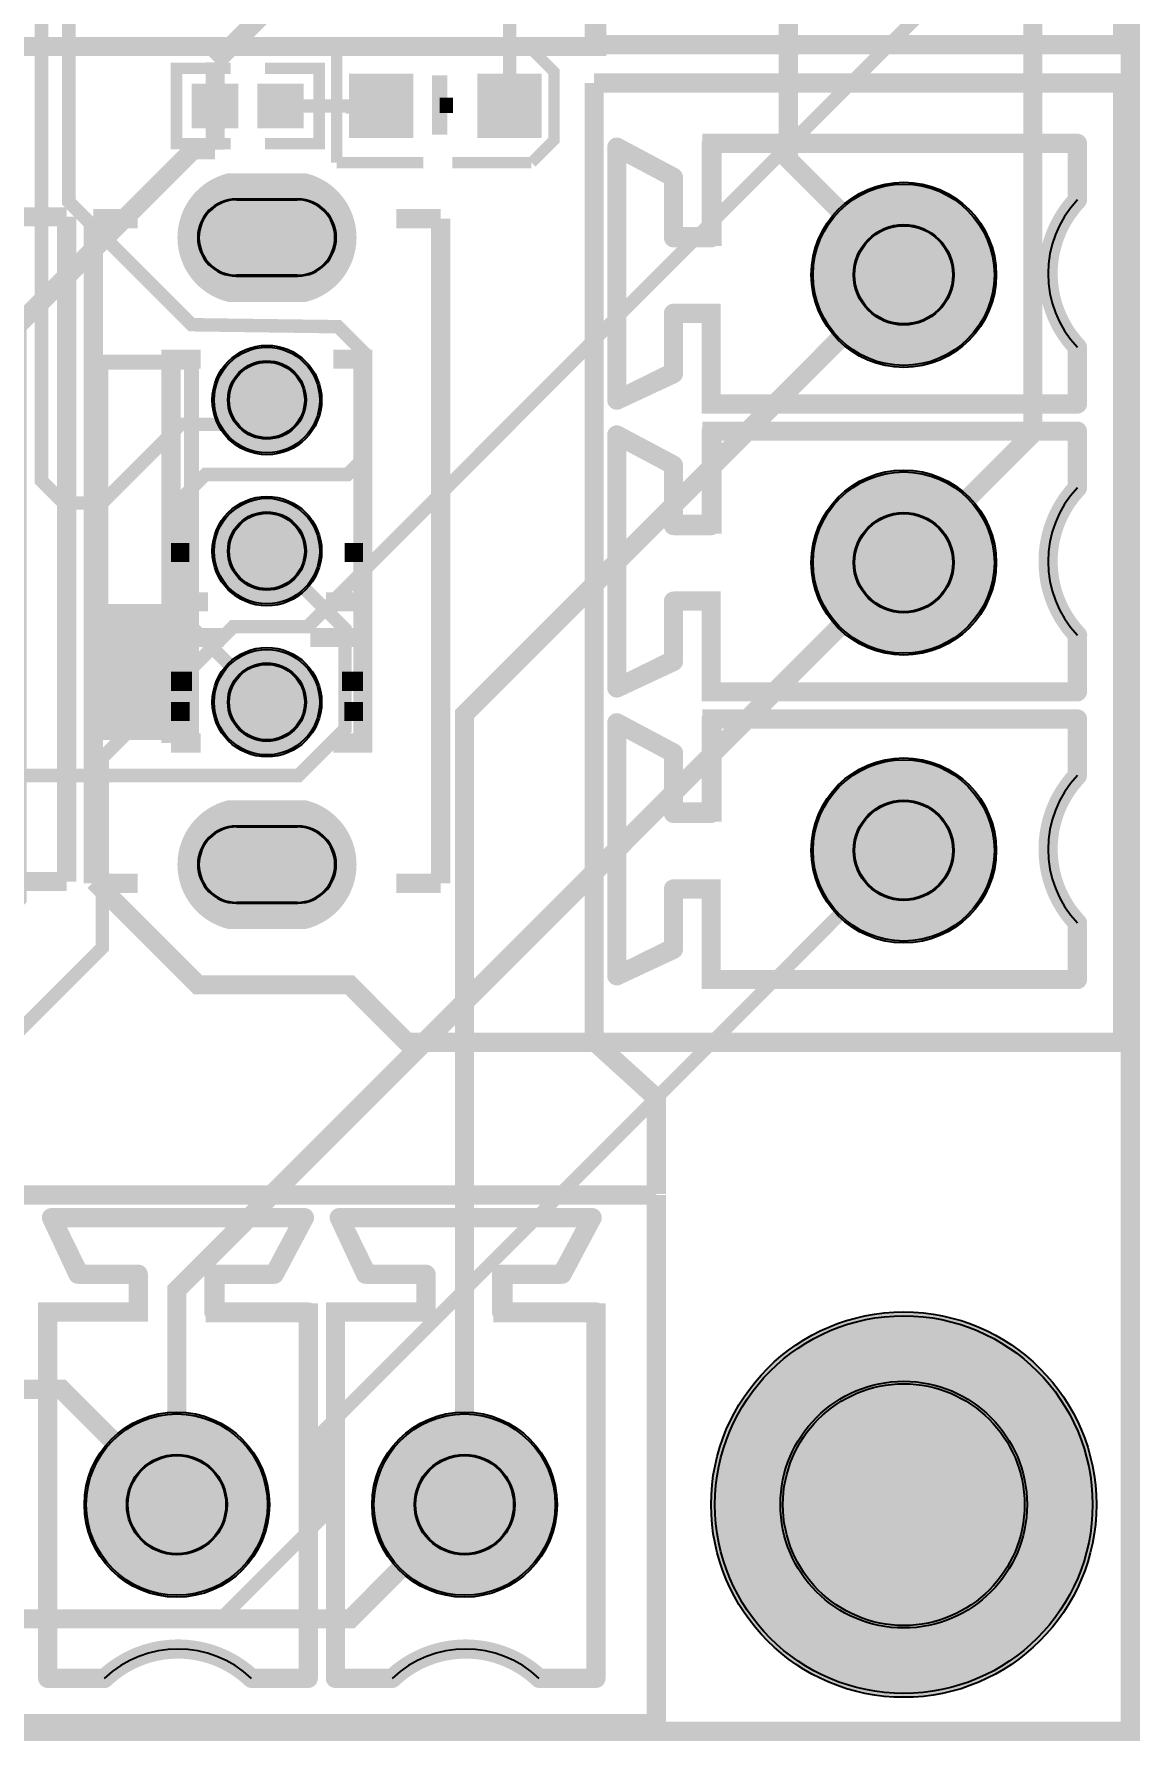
# Model space of a CAD drawing. Header units: millimetres. Extents: x -4 to 157, y 41 to 137.
# Drawn here: x 142.03 to 156.67, y 41.42 to 64.02 of the extents above; entities that cross this region are included whole.
import ezdxf

# ---------------------------------------------------------------- set-up
doc = ezdxf.new("R2010")
doc.units = ezdxf.units.MM
for name, color, linetype, true_color in [('BoardOutLine', 7, 'Continuous', 0xff00ff), ('BottomLayer', 7, 'Continuous', 0x0000ff), ('BottomSolderMaskLayer', 7, 'Continuous', 0xaa00ff), ('Document', 7, 'Continuous', 0xffffff), ('Multi-Layer', 7, 'Continuous', 0xc0c0c0), ('TopLayer', 7, 'Continuous', 0xff0000), ('TopPasteMaskLayer', 7, 'Continuous', 0x808080), ('TopSilkLayer', 7, 'Continuous', 0xffcc00), ('TopSolderMaskLayer', 7, 'Continuous', 0x800080)]:
    doc.layers.add(name, color=color, linetype=linetype, true_color=true_color)

msp = doc.modelspace()

# ---------------------------------------------------------------- hatches: boundary and pattern name
at = {"layer": 'BottomSolderMaskLayer'}
for points in [[(144.593, 60.475, -0.785398), (144.593, 62.177), (145.628, 62.177, -0.785398), (145.628, 60.475)], [(152.318, 60.833, 1), (154.769, 60.833, 1)], [(144.386, 59.175, 1), (145.834, 59.175, 1)], [(152.318, 57.023, 1), (154.769, 57.023, 1)], [(144.386, 57.175, 1), (145.834, 57.175, 1)], [(144.386, 55.175, 1), (145.834, 55.175, 1)], [(152.318, 53.213, 1), (154.769, 53.213, 1)], [(144.593, 52.174, -0.785398), (144.593, 53.876), (145.628, 53.876, -0.785398), (145.628, 52.174)], [(150.993, 44.552, 1), (156.094, 44.552, 1)], [(142.691, 44.552, 1), (145.142, 44.552, 1)], [(146.501, 44.552, 1), (148.952, 44.552, 1)]]:
    msp.add_hatch(color=256, dxfattribs=at).paths.add_polyline_path(points)
at = {"layer": 'Document'}
for points in [[(146.537, 63.343), (146.537, 62.683), (146.385, 62.683), (146.385, 63.343)], [(146.812, 62.967), (146.152, 62.967), (146.152, 63.119), (146.812, 63.119)], [(148.666, 63.019), (148.006, 63.019), (148.006, 63.171), (148.666, 63.171)], [(149.803, 62.635), (150.553, 62.235), (150.568, 62.226), (150.581, 62.215), (150.592, 62.203), (150.602, 62.188), (150.61, 62.173), (150.616, 62.157), (150.619, 62.14), (150.62, 62.123), (150.62, 61.45), (150.866, 61.45), (150.866, 62.573), (150.867, 62.59), (150.871, 62.606), (150.876, 62.622), (150.883, 62.637), (150.893, 62.65), (150.903, 62.663), (150.916, 62.674), (150.93, 62.683), (150.945, 62.69), (150.96, 62.696), (150.977, 62.699), (150.993, 62.7), (155.843, 62.7), (155.86, 62.699), (155.876, 62.696), (155.892, 62.69), (155.907, 62.683), (155.921, 62.674), (155.933, 62.663), (155.944, 62.65), (155.953, 62.637), (155.961, 62.622), (155.966, 62.606), (155.969, 62.59), (155.97, 62.573), (155.97, 61.823), (155.969, 61.807), (155.966, 61.79), (155.961, 61.775), (155.953, 61.76), (155.944, 61.746), (155.933, 61.733), (155.921, 61.722), (155.907, 61.713), (155.892, 61.706), (155.876, 61.7), (155.86, 61.697), (155.843, 61.696), (155.827, 61.697), (155.81, 61.7), (155.795, 61.706), (155.78, 61.713), (155.766, 61.722), (155.754, 61.733), (155.743, 61.746), (155.733, 61.76), (155.726, 61.775), (155.721, 61.79), (155.717, 61.807), (155.716, 61.823), (155.716, 62.446), (151.12, 62.446), (151.12, 61.323), (151.119, 61.307), (151.116, 61.29), (151.111, 61.275), (151.103, 61.26), (151.094, 61.246), (151.083, 61.233), (151.071, 61.222), (151.057, 61.213), (151.042, 61.206), (151.026, 61.2), (151.01, 61.197), (150.993, 61.196), (150.493, 61.196), (150.477, 61.197), (150.46, 61.2), (150.445, 61.206), (150.43, 61.213), (150.416, 61.222), (150.403, 61.233), (150.393, 61.246), (150.383, 61.26), (150.376, 61.275), (150.371, 61.29), (150.367, 61.307), (150.366, 61.323), (150.366, 62.047), (149.684, 62.411), (149.669, 62.42), (149.657, 62.43), (149.645, 62.442), (149.636, 62.456), (149.628, 62.471), (149.622, 62.486), (149.618, 62.502), (149.616, 62.519), (149.617, 62.535), (149.62, 62.552), (149.624, 62.568), (149.631, 62.583), (149.64, 62.597), (149.651, 62.61), (149.663, 62.621), (149.676, 62.631), (149.691, 62.639), (149.706, 62.645), (149.723, 62.648), (149.739, 62.65), (149.756, 62.65), (149.772, 62.647), (149.788, 62.642), (149.803, 62.635)], [(149.87, 62.523), (149.87, 59.373), (150.366, 59.604), (150.366, 60.323), (150.367, 60.34), (150.371, 60.356), (150.376, 60.372), (150.383, 60.387), (150.393, 60.4), (150.403, 60.413), (150.416, 60.424), (150.43, 60.433), (150.445, 60.44), (150.46, 60.446), (150.477, 60.449), (150.493, 60.45), (150.993, 60.45), (151.01, 60.449), (151.026, 60.446), (151.042, 60.44), (151.057, 60.433), (151.071, 60.424), (151.083, 60.413), (151.094, 60.4), (151.103, 60.387), (151.111, 60.372), (151.116, 60.356), (151.119, 60.34), (151.12, 60.323), (151.12, 59.25), (155.716, 59.25), (155.716, 59.873), (155.717, 59.89), (155.721, 59.906), (155.726, 59.922), (155.733, 59.937), (155.743, 59.95), (155.754, 59.963), (155.766, 59.974), (155.78, 59.983), (155.795, 59.99), (155.81, 59.996), (155.827, 59.999), (155.843, 60), (155.86, 59.999), (155.876, 59.996), (155.892, 59.99), (155.907, 59.983), (155.921, 59.974), (155.933, 59.963), (155.944, 59.95), (155.953, 59.937), (155.961, 59.922), (155.966, 59.906), (155.969, 59.89), (155.97, 59.873), (155.97, 59.123), (155.969, 59.107), (155.966, 59.09), (155.961, 59.075), (155.953, 59.06), (155.944, 59.046), (155.933, 59.033), (155.921, 59.022), (155.907, 59.013), (155.892, 59.006), (155.876, 59), (155.86, 58.997), (155.843, 58.996), (150.993, 58.996), (150.977, 58.997), (150.96, 59), (150.945, 59.006), (150.93, 59.013), (150.916, 59.022), (150.903, 59.033), (150.893, 59.046), (150.883, 59.06), (150.876, 59.075), (150.871, 59.09), (150.867, 59.107), (150.866, 59.123), (150.866, 60.196), (150.62, 60.196), (150.62, 59.523), (150.619, 59.505), (150.615, 59.488), (150.609, 59.471), (150.6, 59.455), (150.59, 59.44), (150.577, 59.428), (150.563, 59.417), (150.547, 59.408), (149.797, 59.058), (149.781, 59.052), (149.765, 59.048), (149.748, 59.046), (149.731, 59.047), (149.714, 59.05), (149.698, 59.055), (149.682, 59.062), (149.668, 59.071), (149.655, 59.082), (149.644, 59.094), (149.634, 59.108), (149.626, 59.123), (149.621, 59.14), (149.617, 59.156), (149.616, 59.173), (149.616, 62.523), (149.617, 62.54), (149.621, 62.556), (149.626, 62.572), (149.633, 62.587), (149.643, 62.6), (149.654, 62.613), (149.666, 62.624), (149.68, 62.633), (149.695, 62.64), (149.71, 62.646), (149.727, 62.649), (149.743, 62.65), (149.76, 62.649), (149.776, 62.646), (149.792, 62.64), (149.807, 62.633), (149.821, 62.624), (149.833, 62.613), (149.844, 62.6), (149.853, 62.587), (149.861, 62.572), (149.866, 62.556), (149.869, 62.54), (149.87, 62.523)], [(155.935, 61.736), (155.901, 61.698), (155.868, 61.658), (155.836, 61.617), (155.806, 61.575), (155.778, 61.532), (155.752, 61.488), (155.727, 61.443), (155.704, 61.397), (155.683, 61.349), (155.664, 61.302), (155.647, 61.253), (155.632, 61.204), (155.619, 61.154), (155.607, 61.104), (155.598, 61.053), (155.591, 61.002), (155.586, 60.951), (155.583, 60.899), (155.582, 60.848), (155.583, 60.796), (155.586, 60.745), (155.591, 60.694), (155.599, 60.643), (155.608, 60.592), (155.619, 60.542), (155.632, 60.492), (155.648, 60.443), (155.665, 60.394), (155.684, 60.346), (155.705, 60.299), (155.728, 60.253), (155.753, 60.208), (155.779, 60.164), (155.807, 60.12), (155.837, 60.079), (155.869, 60.038), (155.902, 59.998), (155.937, 59.96), (155.947, 59.948), (155.956, 59.934), (155.963, 59.918), (155.968, 59.903), (155.971, 59.886), (155.971, 59.87), (155.97, 59.853), (155.966, 59.837), (155.961, 59.821), (155.953, 59.807), (155.943, 59.793), (155.932, 59.781), (155.919, 59.77), (155.905, 59.761), (155.89, 59.754), (155.874, 59.749), (155.858, 59.747), (155.841, 59.746), (155.825, 59.747), (155.808, 59.751), (155.793, 59.757), (155.778, 59.765), (155.765, 59.774), (155.752, 59.785), (155.714, 59.828), (155.677, 59.871), (155.641, 59.916), (155.608, 59.962), (155.576, 60.01), (155.546, 60.058), (155.517, 60.108), (155.491, 60.158), (155.466, 60.21), (155.444, 60.263), (155.423, 60.316), (155.404, 60.37), (155.387, 60.424), (155.373, 60.48), (155.36, 60.535), (155.35, 60.592), (155.341, 60.648), (155.335, 60.705), (155.33, 60.762), (155.328, 60.819), (155.328, 60.876), (155.33, 60.933), (155.335, 60.99), (155.341, 61.047), (155.349, 61.104), (155.36, 61.16), (155.372, 61.216), (155.387, 61.271), (155.403, 61.325), (155.422, 61.38), (155.443, 61.433), (155.465, 61.485), (155.49, 61.537), (155.516, 61.588), (155.545, 61.637), (155.575, 61.686), (155.607, 61.733), (155.64, 61.78), (155.675, 61.824), (155.712, 61.868), (155.751, 61.91), (155.763, 61.922), (155.777, 61.931), (155.791, 61.939), (155.807, 61.945), (155.823, 61.948), (155.84, 61.95), (155.856, 61.949), (155.873, 61.947), (155.889, 61.942), (155.904, 61.935), (155.918, 61.926), (155.93, 61.915), (155.942, 61.903), (155.951, 61.889), (155.959, 61.875), (155.965, 61.859), (155.969, 61.843), (155.97, 61.826), (155.969, 61.81), (155.967, 61.793), (155.962, 61.778), (155.955, 61.763), (155.946, 61.748), (155.935, 61.736)], [(142.81, 54.676), (144.21, 54.676), (144.21, 59.676), (144.21, 59.776), (144.11, 59.776), (142.81, 59.776), (142.81, 59.576), (144.01, 59.576), (144.01, 56.476), (142.81, 56.476)], [(143.01, 56.476), (142.81, 56.476), (142.81, 59.576), (143.01, 59.576)], [(149.87, 58.713), (149.87, 55.562), (150.366, 55.794), (150.366, 56.513), (150.367, 56.529), (150.371, 56.546), (150.376, 56.562), (150.383, 56.576), (150.393, 56.59), (150.403, 56.603), (150.416, 56.614), (150.43, 56.623), (150.445, 56.63), (150.46, 56.636), (150.477, 56.639), (150.493, 56.64), (150.993, 56.64), (151.01, 56.639), (151.026, 56.636), (151.042, 56.63), (151.057, 56.623), (151.071, 56.614), (151.083, 56.603), (151.094, 56.59), (151.103, 56.576), (151.111, 56.562), (151.116, 56.546), (151.119, 56.529), (151.12, 56.513), (151.12, 55.44), (155.716, 55.44), (155.716, 56.063), (155.717, 56.08), (155.72, 56.096), (155.726, 56.112), (155.733, 56.126), (155.742, 56.14), (155.753, 56.153), (155.766, 56.164), (155.78, 56.173), (155.795, 56.18), (155.81, 56.186), (155.827, 56.189), (155.843, 56.19), (155.86, 56.189), (155.876, 56.186), (155.892, 56.18), (155.907, 56.173), (155.92, 56.164), (155.933, 56.153), (155.944, 56.14), (155.953, 56.126), (155.96, 56.112), (155.966, 56.096), (155.969, 56.08), (155.97, 56.063), (155.97, 55.313), (155.969, 55.296), (155.966, 55.28), (155.96, 55.264), (155.953, 55.249), (155.944, 55.236), (155.933, 55.223), (155.92, 55.212), (155.907, 55.203), (155.892, 55.196), (155.876, 55.19), (155.86, 55.187), (155.843, 55.186), (150.993, 55.186), (150.977, 55.187), (150.96, 55.19), (150.945, 55.196), (150.93, 55.203), (150.916, 55.212), (150.903, 55.223), (150.892, 55.236), (150.883, 55.249), (150.876, 55.264), (150.871, 55.28), (150.867, 55.296), (150.866, 55.313), (150.866, 56.386), (150.62, 56.386), (150.62, 55.713), (150.619, 55.695), (150.615, 55.678), (150.609, 55.661), (150.6, 55.645), (150.59, 55.63), (150.577, 55.618), (150.563, 55.607), (150.547, 55.598), (149.797, 55.248), (149.781, 55.242), (149.765, 55.238), (149.748, 55.236), (149.731, 55.237), (149.714, 55.239), (149.698, 55.244), (149.682, 55.252), (149.668, 55.261), (149.655, 55.272), (149.644, 55.284), (149.634, 55.298), (149.626, 55.313), (149.621, 55.329), (149.617, 55.346), (149.616, 55.363), (149.616, 58.713), (149.617, 58.73), (149.621, 58.746), (149.626, 58.762), (149.633, 58.777), (149.642, 58.79), (149.653, 58.803), (149.666, 58.814), (149.68, 58.823), (149.695, 58.83), (149.71, 58.836), (149.727, 58.839), (149.743, 58.84), (149.76, 58.839), (149.776, 58.836), (149.792, 58.83), (149.807, 58.823), (149.821, 58.814), (149.833, 58.803), (149.844, 58.79), (149.853, 58.777), (149.861, 58.762), (149.866, 58.746), (149.869, 58.73), (149.87, 58.713)], [(149.803, 58.825), (150.553, 58.425), (150.568, 58.416), (150.581, 58.405), (150.592, 58.392), (150.602, 58.378), (150.61, 58.363), (150.616, 58.347), (150.619, 58.33), (150.62, 58.313), (150.62, 57.64), (150.866, 57.64), (150.866, 58.763), (150.867, 58.78), (150.871, 58.796), (150.876, 58.812), (150.883, 58.827), (150.892, 58.84), (150.903, 58.853), (150.916, 58.864), (150.93, 58.873), (150.945, 58.88), (150.96, 58.886), (150.977, 58.889), (150.993, 58.89), (155.843, 58.89), (155.86, 58.889), (155.876, 58.886), (155.892, 58.88), (155.907, 58.873), (155.92, 58.864), (155.933, 58.853), (155.944, 58.84), (155.953, 58.827), (155.96, 58.812), (155.966, 58.796), (155.969, 58.78), (155.97, 58.763), (155.97, 58.013), (155.969, 57.997), (155.966, 57.98), (155.96, 57.965), (155.953, 57.95), (155.944, 57.936), (155.933, 57.923), (155.92, 57.912), (155.907, 57.903), (155.892, 57.896), (155.876, 57.89), (155.86, 57.887), (155.843, 57.886), (155.827, 57.887), (155.81, 57.89), (155.795, 57.896), (155.78, 57.903), (155.766, 57.912), (155.753, 57.923), (155.742, 57.936), (155.733, 57.95), (155.726, 57.965), (155.72, 57.98), (155.717, 57.997), (155.716, 58.013), (155.716, 58.636), (151.12, 58.636), (151.12, 57.513), (151.119, 57.496), (151.116, 57.48), (151.111, 57.464), (151.103, 57.45), (151.094, 57.436), (151.083, 57.423), (151.071, 57.412), (151.057, 57.403), (151.042, 57.396), (151.026, 57.39), (151.01, 57.387), (150.993, 57.386), (150.493, 57.386), (150.477, 57.387), (150.46, 57.39), (150.445, 57.396), (150.43, 57.403), (150.416, 57.412), (150.403, 57.423), (150.393, 57.436), (150.383, 57.45), (150.376, 57.464), (150.371, 57.48), (150.367, 57.496), (150.366, 57.513), (150.366, 58.237), (149.683, 58.601), (149.67, 58.61), (149.657, 58.62), (149.646, 58.633), (149.636, 58.646), (149.629, 58.661), (149.623, 58.676), (149.62, 58.692), (149.618, 58.709), (149.619, 58.725), (149.621, 58.741), (149.626, 58.757), (149.633, 58.772), (149.642, 58.786), (149.652, 58.799), (149.664, 58.81), (149.677, 58.82), (149.692, 58.827), (149.707, 58.833), (149.723, 58.837), (149.739, 58.839), (149.756, 58.839), (149.772, 58.836), (149.788, 58.832), (149.803, 58.825)], [(155.935, 57.926), (155.901, 57.887), (155.868, 57.848), (155.836, 57.807), (155.806, 57.765), (155.778, 57.722), (155.752, 57.678), (155.727, 57.633), (155.704, 57.586), (155.683, 57.539), (155.664, 57.492), (155.647, 57.443), (155.632, 57.394), (155.619, 57.344), (155.607, 57.294), (155.598, 57.243), (155.591, 57.192), (155.586, 57.141), (155.583, 57.089), (155.582, 57.038), (155.583, 56.986), (155.586, 56.935), (155.591, 56.883), (155.598, 56.832), (155.608, 56.782), (155.619, 56.731), (155.632, 56.682), (155.647, 56.632), (155.665, 56.584), (155.684, 56.536), (155.705, 56.489), (155.728, 56.443), (155.752, 56.398), (155.779, 56.353), (155.807, 56.31), (155.837, 56.268), (155.869, 56.228), (155.902, 56.188), (155.936, 56.15), (155.947, 56.138), (155.956, 56.125), (155.963, 56.11), (155.968, 56.095), (155.972, 56.079), (155.973, 56.063), (155.972, 56.047), (155.969, 56.031), (155.965, 56.016), (155.958, 56.001), (155.949, 55.987), (155.939, 55.975), (155.927, 55.964), (155.914, 55.954), (155.9, 55.946), (155.885, 55.94), (155.87, 55.936), (155.854, 55.934), (155.837, 55.934), (155.821, 55.936), (155.806, 55.941), (155.791, 55.947), (155.777, 55.955), (155.764, 55.964), (155.752, 55.975), (155.714, 56.018), (155.677, 56.061), (155.641, 56.106), (155.608, 56.152), (155.576, 56.2), (155.546, 56.248), (155.517, 56.298), (155.491, 56.348), (155.466, 56.4), (155.443, 56.452), (155.423, 56.506), (155.404, 56.56), (155.387, 56.614), (155.373, 56.67), (155.36, 56.725), (155.349, 56.781), (155.341, 56.838), (155.335, 56.895), (155.33, 56.952), (155.328, 57.009), (155.328, 57.066), (155.33, 57.123), (155.334, 57.18), (155.341, 57.237), (155.349, 57.293), (155.36, 57.35), (155.372, 57.405), (155.387, 57.461), (155.403, 57.515), (155.422, 57.569), (155.443, 57.623), (155.465, 57.675), (155.49, 57.727), (155.516, 57.777), (155.544, 57.827), (155.575, 57.876), (155.606, 57.923), (155.64, 57.969), (155.675, 58.014), (155.712, 58.058), (155.751, 58.1), (155.763, 58.111), (155.776, 58.121), (155.791, 58.129), (155.807, 58.135), (155.823, 58.138), (155.839, 58.14), (155.856, 58.139), (155.872, 58.136), (155.888, 58.132), (155.903, 58.125), (155.918, 58.116), (155.93, 58.105), (155.942, 58.093), (155.951, 58.079), (155.959, 58.065), (155.965, 58.049), (155.968, 58.033), (155.97, 58.016), (155.969, 58), (155.967, 57.983), (155.962, 57.968), (155.955, 57.952), (155.946, 57.938), (155.935, 57.926)], [(149.803, 55.015), (150.553, 54.615), (150.568, 54.606), (150.581, 54.595), (150.592, 54.582), (150.602, 54.568), (150.61, 54.553), (150.616, 54.537), (150.619, 54.52), (150.62, 54.503), (150.62, 53.83), (150.866, 53.83), (150.866, 54.953), (150.867, 54.97), (150.871, 54.986), (150.876, 55.002), (150.883, 55.017), (150.892, 55.03), (150.903, 55.043), (150.916, 55.054), (150.93, 55.063), (150.945, 55.07), (150.96, 55.076), (150.977, 55.079), (150.993, 55.08), (155.843, 55.08), (155.86, 55.079), (155.876, 55.076), (155.892, 55.07), (155.907, 55.063), (155.921, 55.054), (155.933, 55.043), (155.944, 55.03), (155.953, 55.017), (155.961, 55.002), (155.966, 54.986), (155.969, 54.97), (155.97, 54.953), (155.97, 54.203), (155.969, 54.186), (155.966, 54.17), (155.961, 54.154), (155.953, 54.14), (155.944, 54.126), (155.933, 54.113), (155.921, 54.102), (155.907, 54.093), (155.892, 54.086), (155.876, 54.08), (155.86, 54.077), (155.843, 54.076), (155.827, 54.077), (155.81, 54.08), (155.795, 54.086), (155.78, 54.093), (155.766, 54.102), (155.753, 54.113), (155.742, 54.126), (155.733, 54.14), (155.726, 54.154), (155.721, 54.17), (155.717, 54.186), (155.716, 54.203), (155.716, 54.826), (151.12, 54.826), (151.12, 53.703), (151.119, 53.686), (151.116, 53.67), (151.111, 53.654), (151.103, 53.64), (151.094, 53.626), (151.083, 53.613), (151.071, 53.602), (151.057, 53.593), (151.042, 53.586), (151.026, 53.58), (151.01, 53.577), (150.993, 53.576), (150.493, 53.576), (150.477, 53.577), (150.46, 53.58), (150.445, 53.586), (150.43, 53.593), (150.416, 53.602), (150.403, 53.613), (150.393, 53.626), (150.383, 53.64), (150.376, 53.654), (150.371, 53.67), (150.367, 53.686), (150.366, 53.703), (150.366, 54.427), (149.683, 54.791), (149.669, 54.8), (149.656, 54.81), (149.645, 54.822), (149.635, 54.836), (149.628, 54.851), (149.622, 54.866), (149.618, 54.882), (149.616, 54.899), (149.617, 54.915), (149.62, 54.932), (149.624, 54.948), (149.631, 54.963), (149.64, 54.977), (149.65, 54.99), (149.663, 55.001), (149.676, 55.011), (149.691, 55.019), (149.706, 55.025), (149.722, 55.028), (149.739, 55.03), (149.756, 55.029), (149.772, 55.027), (149.788, 55.022), (149.803, 55.015)], [(149.87, 54.903), (149.87, 51.752), (150.366, 51.984), (150.366, 52.703), (150.367, 52.72), (150.371, 52.736), (150.376, 52.752), (150.383, 52.767), (150.393, 52.78), (150.403, 52.793), (150.416, 52.804), (150.43, 52.813), (150.445, 52.82), (150.46, 52.826), (150.477, 52.829), (150.493, 52.83), (150.993, 52.83), (151.01, 52.829), (151.026, 52.826), (151.042, 52.82), (151.057, 52.813), (151.071, 52.804), (151.083, 52.793), (151.094, 52.78), (151.103, 52.767), (151.111, 52.752), (151.116, 52.736), (151.119, 52.72), (151.12, 52.703), (151.12, 51.63), (155.716, 51.63), (155.716, 52.253), (155.717, 52.27), (155.721, 52.286), (155.726, 52.302), (155.733, 52.317), (155.742, 52.33), (155.753, 52.343), (155.766, 52.354), (155.78, 52.363), (155.795, 52.37), (155.81, 52.376), (155.827, 52.379), (155.843, 52.38), (155.86, 52.379), (155.876, 52.376), (155.892, 52.37), (155.907, 52.363), (155.921, 52.354), (155.933, 52.343), (155.944, 52.33), (155.953, 52.317), (155.961, 52.302), (155.966, 52.286), (155.969, 52.27), (155.97, 52.253), (155.97, 51.503), (155.969, 51.486), (155.966, 51.47), (155.961, 51.454), (155.953, 51.44), (155.944, 51.426), (155.933, 51.413), (155.921, 51.402), (155.907, 51.393), (155.892, 51.386), (155.876, 51.38), (155.86, 51.377), (155.843, 51.376), (150.993, 51.376), (150.977, 51.377), (150.96, 51.38), (150.945, 51.386), (150.93, 51.393), (150.916, 51.402), (150.903, 51.413), (150.892, 51.426), (150.883, 51.44), (150.876, 51.454), (150.871, 51.47), (150.867, 51.486), (150.866, 51.503), (150.866, 52.576), (150.62, 52.576), (150.62, 51.903), (150.619, 51.885), (150.615, 51.868), (150.609, 51.851), (150.6, 51.835), (150.59, 51.82), (150.577, 51.808), (150.563, 51.797), (150.547, 51.788), (149.797, 51.438), (149.781, 51.432), (149.765, 51.428), (149.748, 51.426), (149.731, 51.427), (149.714, 51.429), (149.698, 51.434), (149.682, 51.442), (149.668, 51.451), (149.655, 51.462), (149.644, 51.474), (149.634, 51.488), (149.626, 51.503), (149.621, 51.519), (149.617, 51.536), (149.616, 51.553), (149.616, 54.903), (149.617, 54.92), (149.621, 54.936), (149.626, 54.952), (149.633, 54.967), (149.642, 54.98), (149.653, 54.993), (149.666, 55.004), (149.68, 55.013), (149.695, 55.02), (149.71, 55.026), (149.727, 55.029), (149.743, 55.03), (149.76, 55.029), (149.776, 55.026), (149.792, 55.02), (149.807, 55.013), (149.821, 55.004), (149.833, 54.993), (149.844, 54.98), (149.853, 54.967), (149.861, 54.952), (149.866, 54.936), (149.869, 54.92), (149.87, 54.903)], [(155.935, 54.116), (155.901, 54.078), (155.868, 54.038), (155.836, 53.997), (155.806, 53.955), (155.778, 53.912), (155.752, 53.868), (155.727, 53.823), (155.704, 53.776), (155.683, 53.729), (155.664, 53.682), (155.647, 53.633), (155.632, 53.584), (155.619, 53.534), (155.607, 53.484), (155.598, 53.433), (155.591, 53.382), (155.586, 53.331), (155.583, 53.279), (155.582, 53.228), (155.583, 53.176), (155.586, 53.125), (155.591, 53.074), (155.599, 53.023), (155.608, 52.972), (155.619, 52.922), (155.632, 52.872), (155.648, 52.823), (155.665, 52.774), (155.684, 52.726), (155.705, 52.679), (155.728, 52.633), (155.753, 52.588), (155.779, 52.544), (155.807, 52.5), (155.837, 52.458), (155.869, 52.418), (155.902, 52.378), (155.937, 52.34), (155.947, 52.328), (155.956, 52.313), (155.963, 52.298), (155.968, 52.283), (155.971, 52.266), (155.971, 52.25), (155.97, 52.233), (155.966, 52.217), (155.961, 52.201), (155.953, 52.186), (155.943, 52.173), (155.932, 52.161), (155.919, 52.15), (155.905, 52.141), (155.89, 52.134), (155.874, 52.129), (155.858, 52.127), (155.841, 52.126), (155.825, 52.127), (155.808, 52.131), (155.793, 52.137), (155.778, 52.145), (155.765, 52.154), (155.752, 52.165), (155.714, 52.208), (155.677, 52.251), (155.641, 52.296), (155.608, 52.342), (155.576, 52.39), (155.546, 52.438), (155.517, 52.488), (155.491, 52.538), (155.466, 52.59), (155.444, 52.642), (155.423, 52.696), (155.404, 52.75), (155.387, 52.804), (155.373, 52.86), (155.36, 52.915), (155.35, 52.972), (155.341, 53.028), (155.335, 53.085), (155.33, 53.142), (155.328, 53.199), (155.328, 53.256), (155.33, 53.313), (155.334, 53.37), (155.341, 53.427), (155.349, 53.484), (155.36, 53.54), (155.372, 53.596), (155.387, 53.651), (155.403, 53.705), (155.422, 53.759), (155.443, 53.813), (155.465, 53.865), (155.49, 53.917), (155.516, 53.968), (155.545, 54.017), (155.575, 54.066), (155.607, 54.113), (155.64, 54.159), (155.675, 54.204), (155.712, 54.248), (155.751, 54.29), (155.763, 54.302), (155.777, 54.311), (155.791, 54.319), (155.807, 54.325), (155.823, 54.328), (155.84, 54.33), (155.856, 54.329), (155.873, 54.326), (155.889, 54.322), (155.904, 54.315), (155.918, 54.306), (155.93, 54.295), (155.942, 54.283), (155.951, 54.269), (155.959, 54.255), (155.965, 54.239), (155.969, 54.223), (155.97, 54.206), (155.969, 54.19), (155.967, 54.173), (155.962, 54.158), (155.955, 54.142), (155.946, 54.128), (155.935, 54.116)], [(145.607, 48.225), (142.456, 48.225), (142.688, 47.729), (143.406, 47.729), (143.423, 47.728), (143.439, 47.724), (143.455, 47.719), (143.47, 47.712), (143.484, 47.702), (143.496, 47.692), (143.507, 47.679), (143.516, 47.665), (143.524, 47.65), (143.529, 47.635), (143.532, 47.618), (143.533, 47.602), (143.533, 47.102), (143.532, 47.085), (143.529, 47.069), (143.524, 47.053), (143.516, 47.038), (143.507, 47.024), (143.496, 47.012), (143.484, 47.001), (143.47, 46.992), (143.455, 46.984), (143.439, 46.979), (143.423, 46.976), (143.406, 46.975), (142.334, 46.975), (142.334, 42.379), (142.957, 42.379), (142.973, 42.378), (142.989, 42.375), (143.005, 42.369), (143.02, 42.362), (143.034, 42.353), (143.046, 42.342), (143.057, 42.329), (143.067, 42.315), (143.074, 42.3), (143.079, 42.285), (143.082, 42.268), (143.084, 42.252), (143.082, 42.235), (143.079, 42.219), (143.074, 42.203), (143.067, 42.188), (143.057, 42.175), (143.046, 42.162), (143.034, 42.151), (143.02, 42.142), (143.005, 42.135), (142.989, 42.129), (142.973, 42.126), (142.957, 42.125), (142.207, 42.125), (142.19, 42.126), (142.174, 42.129), (142.158, 42.135), (142.143, 42.142), (142.129, 42.151), (142.117, 42.162), (142.106, 42.175), (142.097, 42.188), (142.089, 42.203), (142.084, 42.219), (142.081, 42.235), (142.08, 42.252), (142.08, 47.102), (142.081, 47.118), (142.084, 47.135), (142.089, 47.15), (142.097, 47.165), (142.106, 47.179), (142.117, 47.192), (142.129, 47.203), (142.143, 47.212), (142.158, 47.219), (142.174, 47.224), (142.19, 47.228), (142.207, 47.229), (143.279, 47.229), (143.279, 47.475), (142.607, 47.475), (142.589, 47.476), (142.571, 47.48), (142.554, 47.486), (142.538, 47.495), (142.524, 47.505), (142.511, 47.518), (142.5, 47.532), (142.492, 47.548), (142.141, 48.298), (142.135, 48.314), (142.131, 48.33), (142.13, 48.347), (142.13, 48.364), (142.133, 48.381), (142.138, 48.397), (142.145, 48.413), (142.154, 48.427), (142.165, 48.44), (142.178, 48.451), (142.192, 48.461), (142.207, 48.469), (142.223, 48.474), (142.24, 48.478), (142.257, 48.479), (145.607, 48.479), (145.623, 48.478), (145.639, 48.474), (145.655, 48.469), (145.67, 48.462), (145.684, 48.453), (145.696, 48.442), (145.707, 48.429), (145.717, 48.415), (145.724, 48.4), (145.729, 48.385), (145.733, 48.368), (145.734, 48.352), (145.733, 48.335), (145.729, 48.319), (145.724, 48.303), (145.717, 48.288), (145.707, 48.274), (145.696, 48.262), (145.684, 48.251), (145.67, 48.242), (145.655, 48.234), (145.639, 48.229), (145.623, 48.226), (145.607, 48.225)], [(145.719, 48.292), (145.319, 47.542), (145.31, 47.527), (145.299, 47.514), (145.286, 47.503), (145.272, 47.493), (145.257, 47.485), (145.241, 47.479), (145.224, 47.476), (145.207, 47.475), (144.534, 47.475), (144.534, 47.229), (145.657, 47.229), (145.673, 47.228), (145.689, 47.224), (145.705, 47.219), (145.72, 47.212), (145.734, 47.203), (145.746, 47.192), (145.757, 47.179), (145.767, 47.165), (145.774, 47.15), (145.779, 47.135), (145.783, 47.118), (145.784, 47.102), (145.784, 42.252), (145.783, 42.235), (145.779, 42.219), (145.774, 42.203), (145.767, 42.188), (145.757, 42.175), (145.746, 42.162), (145.734, 42.151), (145.72, 42.142), (145.705, 42.135), (145.689, 42.129), (145.673, 42.126), (145.657, 42.125), (144.907, 42.125), (144.89, 42.126), (144.874, 42.129), (144.858, 42.135), (144.843, 42.142), (144.829, 42.151), (144.817, 42.162), (144.806, 42.175), (144.797, 42.188), (144.789, 42.203), (144.784, 42.219), (144.781, 42.235), (144.78, 42.252), (144.781, 42.268), (144.784, 42.285), (144.789, 42.3), (144.797, 42.315), (144.806, 42.329), (144.817, 42.342), (144.829, 42.353), (144.843, 42.362), (144.858, 42.369), (144.874, 42.375), (144.89, 42.378), (144.907, 42.379), (145.53, 42.379), (145.53, 46.975), (144.407, 46.975), (144.39, 46.976), (144.374, 46.979), (144.358, 46.984), (144.343, 46.992), (144.329, 47.001), (144.317, 47.012), (144.306, 47.024), (144.297, 47.038), (144.289, 47.053), (144.284, 47.069), (144.281, 47.085), (144.28, 47.102), (144.28, 47.602), (144.281, 47.618), (144.284, 47.635), (144.289, 47.65), (144.297, 47.665), (144.306, 47.679), (144.317, 47.692), (144.329, 47.702), (144.343, 47.712), (144.358, 47.719), (144.374, 47.724), (144.39, 47.728), (144.407, 47.729), (145.13, 47.729), (145.495, 48.412), (145.503, 48.425), (145.514, 48.438), (145.526, 48.449), (145.54, 48.459), (145.554, 48.466), (145.57, 48.472), (145.586, 48.475), (145.602, 48.477), (145.619, 48.476), (145.635, 48.474), (145.651, 48.469), (145.665, 48.462), (145.679, 48.453), (145.692, 48.443), (145.703, 48.431), (145.713, 48.418), (145.721, 48.403), (145.727, 48.388), (145.731, 48.372), (145.733, 48.356), (145.732, 48.339), (145.73, 48.323), (145.725, 48.307), (145.719, 48.292)], [(149.417, 48.225), (146.266, 48.225), (146.498, 47.729), (147.217, 47.729), (147.233, 47.728), (147.25, 47.724), (147.265, 47.719), (147.28, 47.712), (147.294, 47.702), (147.306, 47.692), (147.317, 47.679), (147.327, 47.665), (147.334, 47.65), (147.339, 47.635), (147.343, 47.618), (147.344, 47.602), (147.344, 47.102), (147.343, 47.085), (147.339, 47.069), (147.334, 47.053), (147.327, 47.038), (147.317, 47.024), (147.306, 47.012), (147.294, 47.001), (147.28, 46.992), (147.265, 46.984), (147.25, 46.979), (147.233, 46.976), (147.217, 46.975), (146.144, 46.975), (146.144, 42.379), (146.767, 42.379), (146.783, 42.378), (146.8, 42.374), (146.815, 42.369), (146.83, 42.362), (146.844, 42.352), (146.857, 42.341), (146.867, 42.329), (146.877, 42.315), (146.884, 42.3), (146.889, 42.285), (146.893, 42.268), (146.894, 42.252), (146.893, 42.235), (146.889, 42.219), (146.884, 42.203), (146.877, 42.188), (146.867, 42.174), (146.857, 42.162), (146.844, 42.151), (146.83, 42.142), (146.815, 42.134), (146.8, 42.129), (146.783, 42.126), (146.767, 42.125), (146.017, 42.125), (146, 42.126), (145.984, 42.129), (145.968, 42.134), (145.953, 42.142), (145.939, 42.151), (145.927, 42.162), (145.916, 42.174), (145.907, 42.188), (145.899, 42.203), (145.894, 42.219), (145.891, 42.235), (145.89, 42.252), (145.89, 47.102), (145.891, 47.118), (145.894, 47.135), (145.899, 47.15), (145.907, 47.165), (145.916, 47.179), (145.927, 47.192), (145.939, 47.202), (145.953, 47.212), (145.968, 47.219), (145.984, 47.224), (146, 47.228), (146.017, 47.229), (147.09, 47.229), (147.09, 47.475), (146.417, 47.475), (146.399, 47.476), (146.381, 47.48), (146.364, 47.486), (146.348, 47.495), (146.334, 47.505), (146.321, 47.518), (146.31, 47.532), (146.302, 47.548), (145.952, 48.298), (145.945, 48.314), (145.941, 48.33), (145.94, 48.347), (145.94, 48.364), (145.943, 48.381), (145.948, 48.397), (145.955, 48.413), (145.964, 48.427), (145.975, 48.44), (145.988, 48.451), (146.002, 48.461), (146.017, 48.469), (146.033, 48.474), (146.05, 48.478), (146.067, 48.479), (149.417, 48.479), (149.433, 48.478), (149.45, 48.474), (149.465, 48.469), (149.48, 48.462), (149.494, 48.452), (149.506, 48.441), (149.517, 48.429), (149.527, 48.415), (149.534, 48.4), (149.539, 48.385), (149.543, 48.368), (149.544, 48.352), (149.543, 48.335), (149.539, 48.319), (149.534, 48.303), (149.527, 48.288), (149.517, 48.274), (149.506, 48.262), (149.494, 48.251), (149.48, 48.242), (149.465, 48.234), (149.45, 48.229), (149.433, 48.226), (149.417, 48.225)], [(149.529, 48.292), (149.129, 47.542), (149.12, 47.527), (149.109, 47.514), (149.096, 47.503), (149.082, 47.493), (149.067, 47.485), (149.051, 47.479), (149.034, 47.476), (149.017, 47.475), (148.344, 47.475), (148.344, 47.229), (149.467, 47.229), (149.483, 47.228), (149.5, 47.224), (149.515, 47.219), (149.53, 47.212), (149.544, 47.202), (149.556, 47.192), (149.567, 47.179), (149.577, 47.165), (149.584, 47.15), (149.589, 47.135), (149.593, 47.118), (149.594, 47.102), (149.594, 42.252), (149.593, 42.235), (149.589, 42.219), (149.584, 42.203), (149.577, 42.188), (149.567, 42.174), (149.556, 42.162), (149.544, 42.151), (149.53, 42.142), (149.515, 42.134), (149.5, 42.129), (149.483, 42.126), (149.467, 42.125), (148.717, 42.125), (148.7, 42.126), (148.684, 42.129), (148.668, 42.134), (148.653, 42.142), (148.639, 42.151), (148.627, 42.162), (148.616, 42.174), (148.607, 42.188), (148.599, 42.203), (148.594, 42.219), (148.591, 42.235), (148.59, 42.252), (148.591, 42.268), (148.594, 42.285), (148.599, 42.3), (148.607, 42.315), (148.616, 42.329), (148.627, 42.341), (148.639, 42.352), (148.653, 42.362), (148.668, 42.369), (148.684, 42.374), (148.7, 42.378), (148.717, 42.379), (149.34, 42.379), (149.34, 46.975), (148.217, 46.975), (148.2, 46.976), (148.184, 46.979), (148.168, 46.984), (148.153, 46.992), (148.139, 47.001), (148.127, 47.012), (148.116, 47.024), (148.107, 47.038), (148.099, 47.053), (148.094, 47.069), (148.091, 47.085), (148.09, 47.102), (148.09, 47.602), (148.091, 47.618), (148.094, 47.635), (148.099, 47.65), (148.107, 47.665), (148.116, 47.679), (148.127, 47.692), (148.139, 47.702), (148.153, 47.712), (148.168, 47.719), (148.184, 47.724), (148.2, 47.728), (148.217, 47.729), (148.94, 47.729), (149.305, 48.411), (149.313, 48.426), (149.324, 48.438), (149.336, 48.45), (149.35, 48.459), (149.364, 48.467), (149.38, 48.473), (149.396, 48.477), (149.412, 48.479), (149.429, 48.478), (149.445, 48.475), (149.461, 48.471), (149.476, 48.464), (149.491, 48.455), (149.503, 48.444), (149.515, 48.432), (149.524, 48.419), (149.532, 48.404), (149.538, 48.389), (149.542, 48.372), (149.544, 48.356), (149.543, 48.339), (149.54, 48.323), (149.536, 48.307), (149.529, 48.292)], [(144.819, 42.16), (144.781, 42.194), (144.742, 42.227), (144.701, 42.259), (144.659, 42.289), (144.616, 42.317), (144.571, 42.343), (144.526, 42.368), (144.48, 42.391), (144.433, 42.412), (144.385, 42.431), (144.336, 42.448), (144.287, 42.463), (144.237, 42.476), (144.187, 42.488), (144.136, 42.497), (144.085, 42.504), (144.034, 42.509), (143.983, 42.512), (143.931, 42.513), (143.88, 42.512), (143.828, 42.509), (143.777, 42.504), (143.726, 42.497), (143.675, 42.487), (143.625, 42.476), (143.575, 42.463), (143.526, 42.448), (143.477, 42.43), (143.43, 42.411), (143.383, 42.39), (143.336, 42.367), (143.291, 42.343), (143.247, 42.316), (143.204, 42.288), (143.162, 42.258), (143.121, 42.226), (143.082, 42.193), (143.044, 42.159), (143.032, 42.148), (143.018, 42.139), (143.004, 42.132), (142.988, 42.127), (142.973, 42.123), (142.957, 42.122), (142.94, 42.123), (142.925, 42.126), (142.909, 42.13), (142.894, 42.137), (142.881, 42.146), (142.868, 42.156), (142.857, 42.168), (142.848, 42.181), (142.84, 42.195), (142.834, 42.21), (142.83, 42.225), (142.828, 42.241), (142.828, 42.258), (142.83, 42.274), (142.834, 42.289), (142.84, 42.304), (142.848, 42.318), (142.858, 42.331), (142.869, 42.343), (142.911, 42.381), (142.955, 42.418), (143, 42.454), (143.046, 42.487), (143.093, 42.519), (143.142, 42.549), (143.191, 42.578), (143.242, 42.604), (143.294, 42.629), (143.346, 42.652), (143.399, 42.672), (143.453, 42.691), (143.508, 42.708), (143.563, 42.722), (143.619, 42.735), (143.675, 42.746), (143.732, 42.754), (143.788, 42.76), (143.845, 42.765), (143.902, 42.767), (143.96, 42.767), (144.017, 42.765), (144.074, 42.761), (144.131, 42.754), (144.187, 42.746), (144.243, 42.735), (144.299, 42.723), (144.354, 42.708), (144.409, 42.692), (144.463, 42.673), (144.516, 42.652), (144.569, 42.63), (144.62, 42.605), (144.671, 42.579), (144.721, 42.551), (144.769, 42.52), (144.817, 42.489), (144.863, 42.455), (144.908, 42.42), (144.952, 42.383), (144.994, 42.344), (145.005, 42.332), (145.015, 42.319), (145.022, 42.304), (145.028, 42.288), (145.032, 42.272), (145.033, 42.256), (145.033, 42.239), (145.03, 42.223), (145.025, 42.207), (145.018, 42.192), (145.009, 42.177), (144.999, 42.165), (144.987, 42.153), (144.973, 42.144), (144.958, 42.136), (144.943, 42.13), (144.927, 42.127), (144.91, 42.125), (144.893, 42.126), (144.877, 42.128), (144.861, 42.133), (144.846, 42.14), (144.832, 42.149), (144.819, 42.16)], [(148.629, 42.16), (148.591, 42.194), (148.552, 42.227), (148.511, 42.259), (148.469, 42.289), (148.426, 42.317), (148.382, 42.343), (148.336, 42.368), (148.29, 42.391), (148.243, 42.412), (148.195, 42.431), (148.147, 42.448), (148.097, 42.463), (148.048, 42.476), (147.997, 42.488), (147.947, 42.497), (147.896, 42.504), (147.844, 42.509), (147.793, 42.512), (147.741, 42.513), (147.69, 42.512), (147.638, 42.509), (147.587, 42.504), (147.536, 42.496), (147.485, 42.487), (147.435, 42.476), (147.385, 42.463), (147.336, 42.447), (147.288, 42.43), (147.24, 42.411), (147.193, 42.39), (147.147, 42.367), (147.101, 42.342), (147.057, 42.316), (147.014, 42.288), (146.972, 42.258), (146.931, 42.226), (146.892, 42.193), (146.854, 42.158), (146.841, 42.148), (146.827, 42.139), (146.812, 42.132), (146.796, 42.127), (146.78, 42.124), (146.763, 42.124), (146.747, 42.125), (146.73, 42.129), (146.715, 42.134), (146.7, 42.142), (146.687, 42.152), (146.674, 42.163), (146.664, 42.176), (146.655, 42.19), (146.648, 42.205), (146.643, 42.221), (146.64, 42.237), (146.64, 42.254), (146.641, 42.27), (146.645, 42.287), (146.65, 42.302), (146.658, 42.317), (146.668, 42.33), (146.679, 42.343), (146.721, 42.381), (146.765, 42.418), (146.81, 42.454), (146.856, 42.487), (146.903, 42.519), (146.952, 42.549), (147.001, 42.578), (147.052, 42.604), (147.104, 42.629), (147.156, 42.651), (147.209, 42.672), (147.263, 42.691), (147.318, 42.708), (147.373, 42.722), (147.429, 42.735), (147.485, 42.745), (147.542, 42.754), (147.598, 42.76), (147.655, 42.765), (147.713, 42.767), (147.77, 42.767), (147.827, 42.765), (147.884, 42.76), (147.941, 42.754), (147.997, 42.746), (148.053, 42.735), (148.109, 42.723), (148.164, 42.708), (148.219, 42.692), (148.273, 42.673), (148.326, 42.652), (148.379, 42.63), (148.43, 42.605), (148.481, 42.579), (148.531, 42.55), (148.579, 42.52), (148.627, 42.488), (148.673, 42.455), (148.718, 42.42), (148.762, 42.383), (148.804, 42.344), (148.815, 42.332), (148.825, 42.318), (148.833, 42.304), (148.838, 42.288), (148.842, 42.272), (148.844, 42.255), (148.843, 42.239), (148.84, 42.222), (148.835, 42.206), (148.828, 42.191), (148.819, 42.177), (148.809, 42.165), (148.797, 42.153), (148.783, 42.144), (148.768, 42.136), (148.753, 42.13), (148.737, 42.126), (148.72, 42.125), (148.703, 42.126), (148.687, 42.128), (148.671, 42.133), (148.656, 42.14), (148.642, 42.149), (148.629, 42.16)]]:
    msp.add_hatch(color=256, dxfattribs=at).paths.add_polyline_path(points)
at = {"layer": 'Multi-Layer'}
for points in [[(144.602, 60.5, -0.785398), (144.602, 62.151), (145.618, 62.151, -0.785398), (145.618, 60.5)], [(152.343, 60.833, 1), (154.743, 60.833, 1)], [(144.412, 59.175, 1), (145.809, 59.175, 1)], [(152.343, 57.023, 1), (154.743, 57.023, 1)], [(144.412, 57.175, 1), (145.809, 57.175, 1)], [(144.412, 55.175, 1), (145.809, 55.175, 1)], [(152.343, 53.213, 1), (154.743, 53.213, 1)], [(144.602, 52.2, -0.785398), (144.602, 53.851), (145.618, 53.851, -0.785398), (145.618, 52.2)], [(142.717, 44.552, 1), (145.117, 44.552, 1)], [(146.527, 44.552, 1), (148.927, 44.552, 1)]]:
    msp.add_hatch(color=256, dxfattribs=at).paths.add_polyline_path(points)
at = {"layer": 'TopLayer'}
for points in [[(144.706, 62.798), (144.706, 63.338), (144.141, 63.338), (144.141, 62.798)], [(145.007, 62.798), (145.007, 63.338), (145.572, 63.338), (145.572, 62.798)], [(147.022, 63.468), (147.022, 62.668), (146.222, 62.668), (146.222, 63.468)], [(148.724, 63.468), (148.724, 62.668), (147.924, 62.668), (147.924, 63.468)]]:
    msp.add_hatch(color=256, dxfattribs=at).paths.add_polyline_path(points)
at = {"layer": 'TopPasteMaskLayer'}
for points in [[(144.721, 62.838), (144.721, 63.298), (144.681, 63.338), (144.181, 63.338), (144.141, 63.298), (144.141, 62.838), (144.181, 62.798), (144.681, 62.798)], [(144.991, 62.838), (144.991, 63.298), (145.031, 63.338), (145.532, 63.338), (145.572, 63.298), (145.572, 62.838), (145.532, 62.798), (145.031, 62.798)], [(147.022, 63.468), (147.022, 62.668), (146.222, 62.668), (146.222, 63.468)], [(148.724, 63.468), (148.724, 62.668), (147.924, 62.668), (147.924, 63.468)]]:
    msp.add_hatch(color=256, dxfattribs=at).paths.add_polyline_path(points)
at = {"layer": 'TopSolderMaskLayer'}
for points in [[(147.047, 63.494), (147.047, 62.643), (146.196, 62.643), (146.196, 63.494)], [(148.749, 63.494), (148.749, 62.643), (147.898, 62.643), (147.898, 63.494)], [(144.732, 62.773), (144.732, 63.364), (144.115, 63.364), (144.115, 62.773)], [(144.981, 62.773), (144.981, 63.364), (145.598, 63.364), (145.598, 62.773)], [(144.593, 60.475, -0.785398), (144.593, 62.177), (145.628, 62.177, -0.785398), (145.628, 60.475)], [(152.318, 60.833, 1), (154.769, 60.833, 1)], [(144.386, 59.175, 1), (145.834, 59.175, 1)], [(152.318, 57.023, 1), (154.769, 57.023, 1)], [(144.386, 57.175, 1), (145.834, 57.175, 1)], [(144.386, 55.175, 1), (145.834, 55.175, 1)], [(152.318, 53.213, 1), (154.769, 53.213, 1)], [(144.593, 52.174, -0.785398), (144.593, 53.876), (145.628, 53.876, -0.785398), (145.628, 52.174)], [(150.993, 44.552, 1), (156.094, 44.552, 1)], [(142.691, 44.552, 1), (145.142, 44.552, 1)], [(146.501, 44.552, 1), (148.952, 44.552, 1)]]:
    msp.add_hatch(color=256, dxfattribs=at).paths.add_polyline_path(points)

# ---------------------------------------------------------------- linework, layer by layer
at = {"layer": 'BoardOutLine', "const_width": 0.254}
msp.add_lwpolyline([(100.543, 129.052), (100.543, 136.552), (-3.457, 136.552), (-3.457, 41.552), (156.543, 41.552), (156.543, 136.552), (125.543, 136.552), (125.543, 129.052), (100.543, 129.052)], close=True, dxfattribs=at)
at = {"layer": 'BottomLayer'}
for points, const_width in [([(134.625, 85.051), (134.625, 81.111), (138.841, 76.895), (139.456, 76.895), (142.126, 74.226), (142.126, 72.676), (142.486, 72.315), (142.486, 61.8), (144.114, 60.172), (146.05, 60.146), (146.405, 59.791), (146.405, 58.419), (146.177, 58.19), (144.297, 58.19), (143.992, 57.886), (143.992, 56.293), (145.11, 55.175)], 0.178), ([(131.299, 81.751), (138.086, 74.965), (138.086, 73.277), (142.125, 69.239), (142.125, 58.104), (142.418, 57.811), (142.926, 57.811), (143.967, 58.852), (144.787, 58.852), (145.11, 59.176)], 0.178), ([(145.11, 57.176), (146.143, 56.143), (146.143, 54.819), (145.528, 54.204), (139.772, 54.204), (137.535, 56.442), (137.535, 59.054), (134.1, 62.488), (134.1, 72.664), (126.094, 80.671)], 0.178), ([(125.295, 79.014), (125.784, 78.525), (125.784, 67.537), (129.822, 63.498), (129.822, 53.87), (138.2, 45.493), (138.2, 44.288), (139.427, 43.061), (144.52, 43.061), (145.822, 44.362), (145.822, 45.492), (153.543, 53.213)], 0.178), ([(153.543, 74.039), (152.014, 72.509), (152.014, 62.363), (153.543, 60.833)], 0.254), ([(153.543, 57.023), (155.253, 58.733), (155.253, 68.519), (153.543, 70.229)], 0.254), ([(143.917, 44.552), (143.917, 47.397), (153.543, 57.023)], 0.254)]:
    msp.add_lwpolyline(points, dxfattribs=dict(at, const_width=const_width))
at = {"layer": 'BottomSolderMaskLayer'}
for points in [[(145.518, 61.835), (144.703, 61.835)], [(145.518, 60.816), (144.703, 60.816)], [(145.518, 53.535), (144.703, 53.535)], [(145.518, 52.516), (144.703, 52.516)]]:
    msp.add_lwpolyline(points, close=True, dxfattribs=at)
for centre, radius in [((153.543, 60.833), 1.225), ((153.543, 60.833), 0.664), ((145.11, 59.175), 0.724), ((145.11, 59.176), 0.518), ((153.543, 57.023), 1.225), ((145.11, 57.175), 0.724), ((145.11, 57.176), 0.518), ((153.543, 57.023), 0.664), ((145.11, 55.175), 0.724), ((145.11, 55.176), 0.518), ((153.543, 53.213), 1.225), ((153.543, 53.213), 0.664), ((153.543, 44.552), 2.551), ((153.543, 44.552), 1.633), ((143.917, 44.552), 1.225), ((147.727, 44.552), 1.225), ((143.917, 44.552), 0.664), ((147.727, 44.552), 0.664)]:
    msp.add_circle(centre, radius, dxfattribs=at)
for centre, start, end in [((144.703, 61.326), 90, 270), ((145.518, 61.326), 270, 90), ((144.703, 53.025), 90, 270), ((145.518, 53.025), 270, 90)]:
    msp.add_arc(centre, 0.51, start, end, dxfattribs=at)
at = {"layer": 'Multi-Layer'}
for points in [[(145.51, 61.826), (144.71, 61.826)], [(145.51, 60.826), (144.71, 60.826)], [(145.51, 53.525), (144.71, 53.525)], [(145.51, 52.525), (144.71, 52.525)]]:
    msp.add_lwpolyline(points, close=True, dxfattribs=at)
for centre, radius in [((153.543, 60.833), 1.2), ((153.543, 60.833), 0.65), ((145.11, 59.175), 0.699), ((145.11, 59.176), 0.5), ((153.543, 57.023), 1.2), ((145.11, 57.175), 0.699), ((145.11, 57.176), 0.5), ((153.543, 57.023), 0.65), ((145.11, 55.175), 0.699), ((145.11, 55.176), 0.5), ((153.543, 53.213), 1.2), ((153.543, 53.213), 0.65), ((153.543, 44.552), 2.5), ((153.543, 44.552), 1.6), ((143.917, 44.552), 1.2), ((147.727, 44.552), 1.2), ((143.917, 44.552), 0.65), ((147.727, 44.552), 0.65)]:
    msp.add_circle(centre, radius, dxfattribs=at)
for centre, start, end in [((144.71, 61.326), 90, 270), ((145.51, 61.326), 270, 90), ((144.71, 53.025), 90, 270), ((145.51, 53.025), 270, 90)]:
    msp.add_arc(centre, 0.5, start, end, dxfattribs=at)
at = {"layer": 'TopLayer'}
for points, const_width in [([(141.529, 78.334), (147.09, 78.334), (153.457, 71.966), (154.156, 71.966), (155.104, 71.018), (155.104, 65.631), (145.649, 56.176), (144.664, 56.176), (142.931, 54.442), (142.931, 51.928), (137.887, 46.884), (98.704, 46.884)], 0.178), ([(120.989, 68.862), (125.057, 68.862), (126.154, 69.959), (132.441, 69.959), (134.065, 68.335), (134.065, 68.335), (134.519, 67.881), (147.618, 67.881), (148.324, 67.175), (148.324, 63.068)], 0.178), ([(146.269, 64.947), (145.723, 64.947), (144.424, 63.647)], 0.254), ([(144.424, 63.068), (144.424, 63.647)], 0.254), ([(144.424, 63.068), (144.424, 62.489)], 0.254), ([(145.289, 63.068), (146.622, 63.068)], 0.178), ([(137.243, 50.825), (137.243, 52.134), (137.43, 52.321), (138.772, 52.321), (139.179, 51.915), (141.136, 51.915), (141.801, 52.58), (141.801, 60.156), (144.134, 62.489), (144.424, 62.489)], 0.254), ([(147.727, 44.552), (147.727, 55.017), (153.543, 60.833)], 0.254), ([(131.288, 44.552), (132.815, 46.079), (142.389, 46.079), (143.917, 44.552)], 0.254), ([(135.098, 44.552), (136.608, 43.041), (146.216, 43.041), (147.727, 44.552)], 0.254)]:
    msp.add_lwpolyline(points, dxfattribs=dict(at, const_width=const_width))
at = {"layer": 'TopSilkLayer'}
for points, const_width in [([(149.443, 76.579), (149.443, 63.879)], 0.254), ([(156.443, 76.579), (156.443, 63.879)], 0.254), ([(156.443, 63.879), (149.443, 63.879)], 0.254), ([(147.183, 63.817), (146.033, 63.817)], 0.15), ([(146.033, 62.317), (146.033, 63.797)], 0.15), ([(147.563, 63.82), (148.613, 63.82)], 0.15), ([(148.913, 63.419), (148.913, 63.519), (148.613, 63.82)], 0.15), ([(144.63, 62.57), (143.912, 62.57), (143.912, 63.567), (144.63, 63.567)], 0.152), ([(145.083, 62.57), (145.801, 62.57), (145.801, 63.567), (145.083, 63.567)], 0.152), ([(147.396, 63.475), (147.396, 62.687)], 0.203), ([(148.913, 62.72), (148.913, 63.419)], 0.15), ([(156.443, 63.373), (149.443, 63.373)], 0.254), ([(149.443, 63.373), (149.443, 50.673)], 0.254), ([(156.443, 63.373), (156.443, 50.673)], 0.254), ([(147.396, 63.076), (147.572, 63.076)], 0.203), ([(148.913, 62.72), (148.913, 62.619), (148.613, 62.319)], 0.15), ([(150.495, 62.123), (149.743, 62.523)], 0.254), ([(149.743, 62.523), (149.743, 59.173)], 0.254), ([(150.495, 61.341), (151.003, 61.341), (151.003, 62.573), (155.843, 62.573)], 0.254), ([(155.843, 62.573), (155.843, 61.823)], 0.254), ([(147.183, 62.317), (146.033, 62.317)], 0.15), ([(147.563, 62.319), (148.613, 62.319)], 0.15), ([(150.495, 61.341), (150.495, 62.123)], 0.254), ([(141.872, 61.601), (142.458, 61.601)], 0.254), ([(142.458, 61.601), (142.457, 52.801)], 0.254), ([(142.81, 61.576), (142.81, 52.776)], 0.254), ([(142.81, 61.576), (143.396, 61.576)], 0.254), ([(146.825, 61.576), (147.411, 61.576)], 0.254), ([(147.411, 61.576), (147.41, 52.776)], 0.254), ([(155.843, 59.123), (150.993, 59.123), (150.993, 60.325), (150.495, 60.325)], 0.254), ([(150.495, 60.325), (150.495, 59.543)], 0.254), ([(155.844, 59.123), (155.844, 59.873)], 0.254), ([(143.84, 54.636), (143.84, 59.716), (144.233, 59.716)], 0.254), ([(145.988, 59.716), (146.38, 59.716), (146.38, 54.636), (145.988, 54.636)], 0.254), ([(150.495, 59.543), (149.743, 59.173)], 0.254), ([(150.495, 58.313), (149.743, 58.713)], 0.254), ([(149.743, 58.713), (149.743, 55.363)], 0.254), ([(150.495, 57.531), (151.003, 57.531), (151.003, 58.763), (155.843, 58.763)], 0.254), ([(155.843, 58.763), (155.843, 58.013)], 0.254), ([(150.495, 57.531), (150.495, 58.313)], 0.254), ([(143.84, 57.156), (144.08, 57.156)], 0.254), ([(146.141, 57.156), (146.38, 57.156)], 0.254), ([(143.84, 56.503), (144.33, 56.503)], 0.254), ([(145.891, 56.503), (146.38, 56.503)], 0.254), ([(155.843, 55.313), (150.993, 55.313), (150.993, 56.515), (150.495, 56.515)], 0.254), ([(150.495, 56.515), (150.495, 55.733)], 0.254), ([(143.84, 56.031), (144.537, 56.031)], 0.254), ([(145.684, 56.031), (146.38, 56.031)], 0.254), ([(155.843, 55.313), (155.843, 56.063)], 0.254), ([(150.495, 55.733), (149.743, 55.363)], 0.254), ([(143.84, 55.451), (144.117, 55.451)], 0.254), ([(146.104, 55.451), (146.38, 55.451)], 0.254), ([(143.84, 55.051), (144.087, 55.051)], 0.254), ([(146.134, 55.051), (146.38, 55.051)], 0.254), ([(150.495, 54.503), (149.743, 54.903)], 0.254), ([(149.743, 54.903), (149.743, 51.553)], 0.254), ([(150.495, 53.721), (151.003, 53.721), (151.003, 54.953), (155.843, 54.953)], 0.254), ([(155.843, 54.953), (155.843, 54.203)], 0.254), ([(144.233, 54.636), (143.84, 54.636)], 0.254), ([(150.495, 53.721), (150.495, 54.503)], 0.254), ([(141.872, 52.801), (142.457, 52.801)], 0.254), ([(142.81, 52.776), (143.396, 52.776)], 0.254), ([(149.428, 50.672), (146.964, 50.672), (146.205, 51.434), (144.196, 51.434), (142.824, 52.806)], 0.254), ([(146.825, 52.776), (147.41, 52.776)], 0.254), ([(155.843, 51.503), (150.993, 51.503), (150.993, 52.705), (150.495, 52.705)], 0.254), ([(150.495, 52.705), (150.495, 51.923)], 0.254), ([(155.843, 51.503), (155.843, 52.253)], 0.254), ([(150.495, 51.923), (149.743, 51.553)], 0.254), ([(149.428, 50.699), (149.428, 50.699), (150.267, 49.936), (150.267, 48.666)], 0.254), ([(156.443, 50.673), (149.443, 50.673)], 0.254), ([(150.267, 48.652), (137.567, 48.652)], 0.254), ([(150.267, 41.652), (150.267, 48.652)], 0.254), ([(142.626, 47.6), (142.257, 48.352)], 0.254), ([(145.607, 48.352), (142.257, 48.352)], 0.254), ([(145.207, 47.6), (145.607, 48.352)], 0.254), ([(146.436, 47.6), (146.067, 48.352)], 0.254), ([(149.417, 48.352), (146.067, 48.352)], 0.254), ([(149.017, 47.6), (149.417, 48.352)], 0.254), ([(142.207, 42.252), (142.207, 47.102), (143.409, 47.102), (143.409, 47.6)], 0.254), ([(143.408, 47.6), (142.626, 47.6)], 0.254), ([(144.425, 47.6), (144.425, 47.092), (145.657, 47.092), (145.657, 42.252)], 0.254), ([(144.425, 47.6), (145.207, 47.6)], 0.254), ([(146.017, 42.252), (146.017, 47.102), (147.219, 47.102), (147.219, 47.6)], 0.254), ([(147.218, 47.6), (146.436, 47.6)], 0.254), ([(148.235, 47.6), (148.235, 47.092), (149.467, 47.092), (149.467, 42.252)], 0.254), ([(148.235, 47.6), (149.017, 47.6)], 0.254), ([(142.207, 42.252), (142.957, 42.252)], 0.254), ([(145.657, 42.252), (144.907, 42.252)], 0.254), ([(146.017, 42.251), (146.767, 42.251)], 0.254), ([(149.467, 42.252), (148.717, 42.252)], 0.254), ([(150.267, 41.652), (137.567, 41.652)], 0.254)]:
    msp.add_lwpolyline(points, dxfattribs=dict(at, const_width=const_width))
at = {"layer": 'TopSilkLayer', "const_width": 0.254}
msp.add_lwpolyline([(134.544, 76.408), (149.479, 76.408), (149.479, 63.856), (134.544, 63.856), (134.544, 76.408)], close=True, dxfattribs=at)
at = {"layer": 'TopSilkLayer'}
for centre, start, end in [((156.872, 60.849), 136.5563, 223.5169), ((156.872, 57.039), 136.557, 223.5162), ((156.872, 53.229), 136.5627, 223.512), ((143.932, 41.223), 46.557, 133.5162), ((147.742, 41.223), 46.5563, 133.5169)]:
    msp.add_arc(centre, 1.417, start, end, dxfattribs=at)
at = {"layer": 'TopSolderMaskLayer'}
for points in [[(145.518, 61.835), (144.703, 61.835)], [(145.518, 60.816), (144.703, 60.816)], [(145.518, 53.535), (144.703, 53.535)], [(145.518, 52.516), (144.703, 52.516)]]:
    msp.add_lwpolyline(points, close=True, dxfattribs=at)
for centre, radius in [((153.543, 60.833), 1.225), ((153.543, 60.833), 0.664), ((145.11, 59.175), 0.724), ((145.11, 59.176), 0.518), ((153.543, 57.023), 1.225), ((145.11, 57.175), 0.724), ((145.11, 57.176), 0.518), ((153.543, 57.023), 0.664), ((145.11, 55.175), 0.724), ((145.11, 55.176), 0.518), ((153.543, 53.213), 1.225), ((153.543, 53.213), 0.664), ((153.543, 44.552), 2.551), ((153.543, 44.552), 1.633), ((143.917, 44.552), 1.225), ((147.727, 44.552), 1.225), ((143.917, 44.552), 0.664), ((147.727, 44.552), 0.664)]:
    msp.add_circle(centre, radius, dxfattribs=at)
for centre, start, end in [((144.703, 61.326), 90, 270), ((145.518, 61.326), 270, 90), ((144.703, 53.025), 90, 270), ((145.518, 53.025), 270, 90)]:
    msp.add_arc(centre, 0.51, start, end, dxfattribs=at)

doc.saveas('drawing.dxf')
